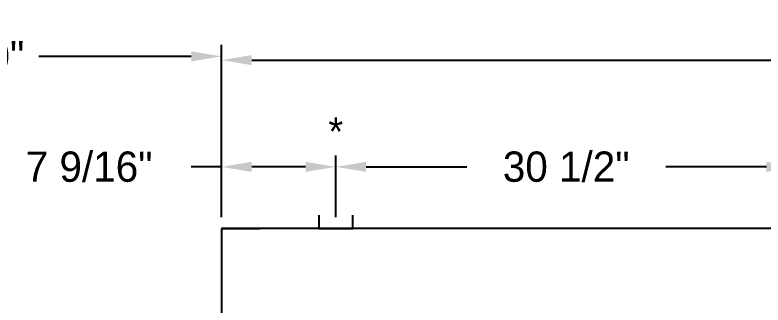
# Model space of a CAD drawing. Extents: x -24 to 296, y -58 to 147.
# Drawn here: x 20.21 to 69.69, y 48.52 to 67.68 of the extents above; entities that cross this region are included whole.
import ezdxf
from ezdxf.enums import TextEntityAlignment as Align

# ---------------------------------------------------------------- set-up
doc = ezdxf.new("R2010")
doc.units = 0
doc.header["$MEASUREMENT"] = 0
doc.layers.get('Defpoints').update_dxf_attribs({"linetype": 'CONTINUOUS'})
doc.layers.add('0 Unit', color=7, linetype='CONTINUOUS')
doc.dimstyles.get("Standard").update_dxf_attribs({"dimtxt": 2, "dimasz": 2, "dimexe": 0.75, "dimexo": 0.75, "dimgap": 0.75, "dimtad": 0, "dimtih": 1, "dimtoh": 1, "dimdec": 4, "dimzin": 0, "dimdsep": 46, "dimlunit": 5, "dimtxsty": 'STANDARD', "dimcen": 0.09, "dimadec": 0, "dimazin": 0, "dimtfac": 1, "dimtdec": 4, "dimtofl": 0, "dimtmove": 0, "dimatfit": 3, "dimfxl": 1, "dimfrac": 2, "dimtolj": 1, "dimtzin": 0, "dimarcsym": 0})

# ---------------------------------------------------------------- blocks, each defined once
blk = doc.blocks.new('*D19')
at = {"layer": '0 Unit', "color": 0, "lineweight": -2}
for p, q in [((33.863, 54.335), (33.863, 65.448)), ((170.051, 54.335), (170.051, 65.448)), ((35.863, 64.698), (93.54, 64.698)), ((168.051, 64.698), (110.374, 64.698))]:
    blk.add_line(p, q, dxfattribs=at)
at = {"layer": '0 Unit', "color": 0}
for points in [[(35.863, 65.031), (35.863, 64.365), (33.863, 64.698)], [(168.051, 65.031), (168.051, 64.365), (170.051, 64.698)]]:
    blk.add_solid(points, dxfattribs=at)
at = {"layer": 'Defpoints', "color": 0}
for p in [(170.051, 64.698), (33.863, 53.585), (170.051, 53.585)]:
    blk.add_point(p, dxfattribs=at)
at = {"layer": '0 Unit', "color": 0, "insert": (101.957, 64.698), "char_height": 2, "attachment_point": 5}
blk.add_mtext('\\A1;136 3/16"', dxfattribs=at)
blk = doc.blocks.new('*D20')
at = {"layer": '0 Unit', "color": 0, "lineweight": -2}
for p, q in [((33.863, 54.335), (33.863, 58.398)), ((41.426, 54.335), (41.426, 58.398)), ((33.863, 57.648), (31.863, 57.648)), ((39.426, 57.648), (35.863, 57.648))]:
    blk.add_line(p, q, dxfattribs=at)
at = {"layer": '0 Unit', "color": 0}
for points in [[(35.863, 57.981), (35.863, 57.314), (33.863, 57.648)], [(39.426, 57.981), (39.426, 57.314), (41.426, 57.648)]]:
    blk.add_solid(points, dxfattribs=at)
at = {"layer": 'Defpoints', "color": 0}
for p in [(33.863, 57.648), (33.863, 53.585), (41.426, 53.585)]:
    blk.add_point(p, dxfattribs=at)
at = {"layer": '0 Unit', "color": 0, "insert": (25.113, 57.648), "char_height": 2, "attachment_point": 5}
blk.add_mtext('\\A1;7 9/16"', dxfattribs=at)
blk = doc.blocks.new('*D22')
at = {"layer": '0 Unit', "color": 0, "lineweight": -2}
for p, q in [((3.863, 54.335), (3.863, 65.698)), ((33.863, 54.335), (33.863, 65.698)), ((5.863, 64.948), (15.947, 64.948)), ((31.863, 64.948), (21.78, 64.948))]:
    blk.add_line(p, q, dxfattribs=at)
at = {"layer": '0 Unit', "color": 0}
for points in [[(5.863, 65.281), (5.863, 64.615), (3.863, 64.948)], [(31.863, 65.281), (31.863, 64.615), (33.863, 64.948)]]:
    blk.add_solid(points, dxfattribs=at)
at = {"layer": 'Defpoints', "color": 0}
for p in [(33.863, 64.948), (3.863, 53.585), (33.863, 53.585)]:
    blk.add_point(p, dxfattribs=at)
at = {"layer": '0 Unit', "color": 0, "insert": (18.863, 64.948), "char_height": 2, "attachment_point": 5}
blk.add_mtext('\\A1;30"', dxfattribs=at)
blk = doc.blocks.new('*D24')
at = {"layer": '0 Unit', "color": 0, "lineweight": -2}
for p, q in [((41.426, 54.335), (41.426, 58.398)), ((71.91, 54.335), (71.91, 58.398)), ((43.426, 57.648), (50.085, 57.648)), ((69.91, 57.648), (63.251, 57.648))]:
    blk.add_line(p, q, dxfattribs=at)
at = {"layer": '0 Unit', "color": 0}
for points in [[(43.426, 57.981), (43.426, 57.314), (41.426, 57.648)], [(69.91, 57.981), (69.91, 57.314), (71.91, 57.648)]]:
    blk.add_solid(points, dxfattribs=at)
at = {"layer": 'Defpoints', "color": 0}
for p in [(71.91, 57.648), (41.426, 53.585), (71.91, 53.585)]:
    blk.add_point(p, dxfattribs=at)
at = {"layer": '0 Unit', "color": 0, "insert": (56.668, 57.648), "char_height": 2, "attachment_point": 5}
blk.add_mtext('\\A1;30 1/2"', dxfattribs=at)

msp = doc.modelspace()

# ---------------------------------------------------------------- linework, layer by layer
at = {"layer": '0 Unit'}
for p, q in [((40.30084, 54.45975), (40.30084, 53.58475)), ((42.55084, 53.58475), (42.55084, 54.45975)), ((170.05084, 53.58475), (33.86334, 53.58475)), ((33.86334, 53.58475), (33.86334, 22.58475)), ((33.86334, 53.58475), (36.42584, 53.58475)), ((33.86334, 53.58475), (33.86334, 26.66287)), ((40.30084, 53.58475), (42.55084, 53.58475))]:
    msp.add_line(p, q, dxfattribs=at)

# ---------------------------------------------------------------- texts
msp.add_text('*', height=1.87063, dxfattribs=at).set_placement((41.4285, 59.0474), align=Align.CENTER)

# ---------------------------------------------------------------- dimensions: what is measured, and where the dimension line sits
for base, p1, p2, picture, middle in [((170.05084, 64.69804), (33.86334, 53.58475), (170.05084, 53.58475), '*D19', (101.95709, 64.69804)), ((33.86334, 64.94804), (3.86334, 53.58475), (33.86334, 53.58475), '*D22', (18.86334, 64.94804)), ((33.86334, 57.64764), (41.42584, 53.58475), (33.86334, 53.58475), '*D20', (25.11334, 57.64764)), ((71.91021, 57.64764), (41.42584, 53.58475), (71.91021, 53.58475), '*D24', (56.66803, 57.64764))]:
    dim = msp.add_linear_dim(base=base, p1=p1, p2=p2, dimstyle='Standard', override={"dimpost": '"'}, dxfattribs=at)
    dim.commit()
    dim.dimension.update_dxf_attribs({"geometry": picture, "text_midpoint": middle})

doc.saveas('drawing.dxf')
